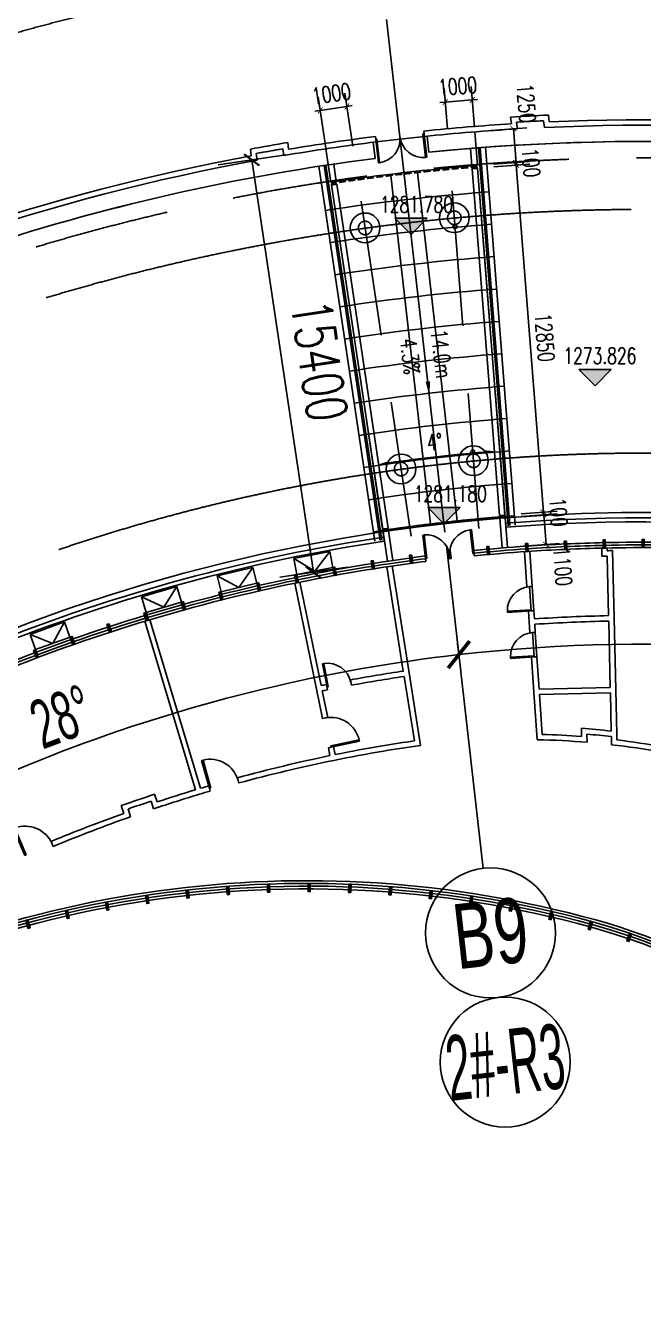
# Model space of a CAD drawing. Extents: x 36903891 to 38126251, y 2073392 to 2924740.
# Drawn here: x 37088345 to 37111160, y 2321887 to 2369613 of the extents above; entities that cross this region are included whole.
import ezdxf
from ezdxf.enums import TextEntityAlignment as Align
from ezdxf.xclip import XClip

# ---------------------------------------------------------------- set-up
doc = ezdxf.new("R2010")
doc.units = 0
doc.header["$LTSCALE"] = 1000
doc.header["$XCLIPFRAME"] = 0
for name, pattern in [('__DASH', [0.35, 0.25, -0.1]), ('CENTER', [2, 1.25, -0.25, 0.25, -0.25]), ('CENTER2', [28.575, 19.05, -3.175, 3.175, -3.175]), ('DASH', [0.35, 0.25, -0.1]), ('HIDDEN', [0.375, 0.25, -0.125])]:
    doc.linetypes.add(name, pattern=pattern)
doc.layers.get('0').update_dxf_attribs({"color": 8})
doc.layers.get('Defpoints').update_dxf_attribs({"color": 8})
for name, color, linetype in [('#幕墙线-平面', 8, 'Continuous'), ('#标注', 8, 'Continuous'), ('#虚线', 8, 'HIDDEN'), ('#轴线', 8, 'CENTER2'), ('1-WIN-1', 8, 'Continuous'), ('A-AL', 8, 'Continuous'), ('A-AL-E', 8, 'Continuous'), ('A-COLS-PLAN-C', 8, 'DASH'), ('A-DETL-ALUM', 8, 'Continuous'), ('A-DIMS', 8, 'Continuous'), ('A-DIMS-500', 8, 'Continuous'), ('A-DIMS-ELEV', 8, 'Continuous'), ('A-DIMS-SYMB', 8, 'Continuous'), ('A-FLOR', 8, 'Continuous'), ('A-FLOR-UNDR', 8, '__DASH'), ('A-GRID', 8, 'CENTER'), ('A-NOTE', 8, 'Continuous'), ('A-STRS-HRAL', 8, 'Continuous'), ('DIM', 8, 'Continuous'), ('周边建筑', 8, 'Continuous'), ('水-雨水-压力流-标识', 8, 'Continuous')]:
    doc.layers.add(name, color=color, linetype=linetype)
doc.styles.add('#文字', font='jrs.shx', dxfattribs={"width": 0.7, "bigfont": 'hztxt.shx'})
doc.styles.add('_TCH_DIM', font='SIMPLEX', dxfattribs={"bigfont": 'GBCBIG'})
doc.styles.add('_TCH_DIM_T3', font='SIMPLEX', dxfattribs={"width": 0.705882, "bigfont": 'GBCBIG'})
doc.styles.add('JHZX', font='jrs.shx', dxfattribs={"width": 0.6, "bigfont": 'jhz.shx'})
doc.dimstyles.new('_TCH_ARCH&&200', dxfattribs={"dimtxt": 595, "dimasz": 200, "dimexe": 500, "dimexo": 600, "dimgap": 252.5, "dimtad": 1, "dimdec": 0, "dimzin": 0, "dimdsep": 46, "dimtxsty": '_TCH_DIM_T3', "dimblk": 'ARCHTICK', "dimcen": 0.09, "dimclrt": 4, "dimazin": 2, "dimtfac": 1, "dimtdec": 0, "dimtix": 1, "dimtmove": 2, "dimatfit": 3, "dimfxl": 200, "dimtolj": 1, "dimtzin": 0, "dimarcsym": 0})
doc.dimstyles.new('_TCH_ARCH&&500', dxfattribs={"dimtxt": 1487.5, "dimasz": 500, "dimexe": 1250, "dimexo": 1500, "dimgap": 631.25, "dimtad": 1, "dimdec": 0, "dimzin": 0, "dimdsep": 46, "dimtxsty": '_TCH_DIM_T3', "dimblk": 'ARCHTICK', "dimcen": 0.09, "dimclrt": 4, "dimazin": 2, "dimtfac": 1, "dimtdec": 0, "dimtix": 1, "dimtmove": 2, "dimatfit": 3, "dimfxl": 200, "dimtolj": 1, "dimtzin": 0, "dimarcsym": 0})
doc.dimstyles.new('_TCH_ARROW&&200', dxfattribs={"dimtxt": 595, "dimasz": 400, "dimexe": 500, "dimexo": 600, "dimgap": 252.5, "dimtad": 1, "dimdec": 0, "dimzin": 0, "dimdsep": 46, "dimtxsty": '_TCH_DIM_T3', "dimcen": 0.09, "dimclrt": 4, "dimazin": 2, "dimtfac": 1, "dimtdec": 0, "dimtix": 1, "dimtmove": 2, "dimatfit": 3, "dimfxl": 200, "dimtolj": 1, "dimtzin": 0, "dimarcsym": 0})
doc.dimstyles.new('JZBZ-600', dxfattribs={"dimscale": 600, "dimtxt": 3, "dimasz": 1.5, "dimexe": 1, "dimexo": 1, "dimgap": 0.5, "dimtad": 1, "dimdec": 0, "dimdsep": 46, "dimtxsty": 'JHZX', "dimblk1": 'ARCHTICK', "dimblk2": 'ARCHTICK', "dimsah": 1, "dimcen": 0, "dimclrd": 1, "dimclre": 1, "dimclrt": 2, "dimadec": 1, "dimazin": 2, "dimtfac": 1, "dimtdec": 0, "dimtix": 1, "dimtmove": 0, "dimatfit": 3, "dimfxl": 1, "dimtolj": 1, "dimlwd": -1, "dimlwe": -1, "dimarcsym": 1})

# ---------------------------------------------------------------- blocks, each defined once
blk = doc.blocks.new('_ARCHTICK')
at = {"color": 0, "linetype": 'ByBlock', "const_width": 0.15}
blk.add_lwpolyline([(-0.5, -0.5), (0.5, 0.5)], dxfattribs=at)
blk = doc.blocks.new('*D141')
at = {"layer": '#标注', "transparency": 16777216}
for p, q in [((36773745, 2978814), (36773858, 2977820)), ((36816612, 2967327), (36816018, 2966523))]:
    blk.add_line(p, q, dxfattribs=at)
blk.add_arc((36780599, 2918657), 60146, 53.5, 96.5, dxfattribs=at)
at = {"layer": 'Defpoints', "color": 0, "transparency": 16777216}
for p in [(36773677, 2979410), (36803292, 2974358), (36816969, 2967810), (36780599, 2918657)]:
    blk.add_point(p, dxfattribs=at)
at = {"layer": '#标注', "transparency": 16777216, "xscale": 900, "yscale": 900, "zscale": 900}
for p, rotation in [((36773790, 2978416), 186.5000000000036), ((36816375, 2967006), 323.5000000000718)]:
    blk.add_blockref('_ARCHTICK', p, dxfattribs=dict(at, rotation=rotation))
at = {"layer": '#标注', "transparency": 16777216, "insert": (36796476, 2977913), "char_height": 1800, "attachment_point": 5, "rotation": 345, "style": 'JHZX'}
blk.add_mtext('\\A1;43°', dxfattribs=at)
blk = doc.blocks.new('*D142')
at = {"layer": '#标注', "transparency": 16777216}
for p, q in [((36773745, 2978814), (36773858, 2977820)), ((36746305, 2968554), (36746871, 2967730))]:
    blk.add_line(p, q, dxfattribs=at)
blk.add_arc((36780599, 2918657), 60146, 96.5, 124.5, dxfattribs=at)
at = {"layer": 'Defpoints', "color": 0, "transparency": 16777216}
for p in [(36773677, 2979410), (36764188, 2976521), (36745965, 2969049), (36780599, 2918657)]:
    blk.add_point(p, dxfattribs=at)
at = {"layer": '#标注', "transparency": 16777216, "xscale": 900, "yscale": 900, "zscale": 900}
for p, rotation in [((36773790, 2978416), 6.500000000004633), ((36746532, 2968225), 214.4999999999879)]:
    blk.add_blockref('_ARCHTICK', p, dxfattribs=dict(at, rotation=rotation))
at = {"layer": '#标注', "transparency": 16777216, "insert": (36759115, 2976118), "char_height": 1800, "attachment_point": 5, "rotation": 20.5, "style": 'JHZX'}
blk.add_mtext('\\A1;28°', dxfattribs=at)
blk = doc.blocks.new('*D53')
at = {"layer": '#标注', "transparency": 16777216}
for p, q in [((36709851, 3021595), (36719200, 3007992)), ((36869683, 3006201), (36857910, 2994633))]:
    blk.add_line(p, q, dxfattribs=at)
blk.add_arc((36780595, 2918663), 108993, 44.49706, 124.5, dxfattribs=at)
at = {"layer": 'Defpoints', "color": 0, "transparency": 16777216}
for p in [(36709511, 3022089), (36815783, 3021819), (36870111, 3006621), (36780595, 2918663)]:
    blk.add_point(p, dxfattribs=at)
at = {"layer": '#标注', "transparency": 16777216, "xscale": 900, "yscale": 900, "zscale": 900}
for p, rotation in [((36718860, 3008487), 214.4999999999928), ((36858338, 2995053), 314.497058791603)]:
    blk.add_blockref('_ARCHTICK', p, dxfattribs=dict(at, rotation=rotation))
at = {"layer": '#标注', "transparency": 16777216, "insert": (36791159, 3028348), "char_height": 1800, "attachment_point": 5, "rotation": 354.4985, "style": 'JHZX'}
blk.add_mtext('\\A1;80°', dxfattribs=at)
blk = doc.blocks.new('*U51')
blk.add_line((0, -20), (0, 0))
blk.add_circle((0, -24), 4)
at = {"style": 'JHZX', "width": 0.75}
blk.add_attdef('AXES', text='', height=4, dxfattribs=at).set_placement((0, -24), align=Align.MIDDLE_CENTER)
blk = doc.blocks.new('*U59')
blk.add_line((0, -20), (-0.001, -20))
blk.add_circle((0, -24), 4)
at = {"style": 'JHZX', "width": 0.75}
blk.add_attdef('AXES', text='', height=4, dxfattribs=at).set_placement((0, -24), align=Align.MIDDLE_CENTER)
blk = doc.blocks.new('DOTE-11')
at = {"layer": '#虚线', "ltscale": 20}
for p, q in [((36774525, 2983079), (36773474, 2996438)), ((36775522, 2983158), (36774471, 2996516)), ((36771035, 2982647), (36769055, 2995899)), ((36772024, 2982794), (36770044, 2996047))]:
    blk.add_line(p, q, dxfattribs=at)
for radius, start, end in [(101500, 53.5, 124.5), (93700, 53.5, 124.5), (85900, 53.5, 124.5), (78100, 53.5, 124.5), (76200, 56.5, 92.5005), (67200, 56.5, 92.5005)]:
    blk.add_arc((36780599, 2918657), radius, start, end, dxfattribs=at)
at = {"layer": '#轴线'}
blk.add_line((36773274, 2982941), (36764003, 3064315), dxfattribs=at)
for radius, start, end in [(146600, 324.5, 183.99981), (138800, 324.5, 210.18842), (130400, 324.5, 210.32938), (127950, 324.5, 210.37401), (76200, 92.5005, 128.39118), (67200, 92.5005, 128.39118)]:
    blk.add_arc((36780599, 2918657), radius, start, end, dxfattribs=at)
blk = doc.blocks.new('A$C80b62fe7')
at = {"layer": '#幕墙线-平面'}
for points in [[(66065, 253375), (64967, 267331)], [(66324, 253395), (65226, 267351)], [(59073, 266650), (61142, 252805)], [(59330, 266689), (61399, 252843)], [(61725, 266309), (63191, 253443)], [(62719, 266423), (64184, 253556)]]:
    blk.add_lwpolyline(points, dxfattribs=at)
for radius, start, end in [(128529, 333.50225, 195.7758), (127529, 333.53985, 195.7884)]:
    blk.add_arc((71052, 188867), radius, start, end, dxfattribs=at)
blk = doc.blocks.new('DASWQE')
at = {"layer": '#幕墙线-平面', "ltscale": 10}
for radius, start, end in [(77050, 94.23973, 98.76027), (75850, 94.23561, 98.76439), (74650, 94.23137, 98.76863), (73450, 94.22698, 98.77302), (72250, 94.22244, 98.77756), (71050, 94.21775, 98.78225), (69850, 94.2129, 98.7871), (68650, 94.20789, 98.79211), (67450, 94.20269, 98.79731), (66250, 94.1973, 98.8027), (65050, 94.19172, 98.80828)]:
    blk.add_arc((5, 4), radius, start, end, dxfattribs=at)
at = {"layer": 'DIM', "ltscale": 10}
blk.add_blockref('A$C80b62fe7', (-71047, -188863), dxfattribs=at)
blk = doc.blocks.new('雨水立管')
blk.add_circle((0, 0), 50)
blk = doc.blocks.new('雨水')
at = {"layer": '水-雨水-压力流-标识', "xscale": 1.5, "yscale": 1.5, "zscale": 1.5}
for p in [(35641023, 2994213), (35641678, 2985890)]:
    blk.add_blockref('雨水立管', p, dxfattribs=at)
blk = doc.blocks.new('800柱子')
at = {"layer": 'A-DETL-ALUM', "ltscale": 0.3}
blk.add_circle((35572079, 2737405), 550, dxfattribs=at)
blk = doc.blocks.new('$DorLib2D$00000002')
at = {"layer": '1-WIN-1'}
for p, q in [((-0.5, 0), (-0.5, 0.4875)), ((-0.475, 0.4875), (-0.5, 0.4875)), ((-0.475, 0), (-0.475, 0.4875)), ((0.475, 0), (0.475, 0.4875)), ((0.475, 0.4875), (0.5, 0.4875)), ((0.5, 0), (0.5, 0.4875)), ((-0.5, 0), (-0.475, 0)), ((0.5, 0), (0.475, 0))]:
    blk.add_line(p, q, dxfattribs=at)
for centre, start, end in [((-0.4875, 0), 0, 88.53072), ((0.4875, 0), 91.46928, 180)]:
    blk.add_arc(centre, 0.4875, start, end, dxfattribs=at)
blk = doc.blocks.new('123')
at = {"layer": '周边建筑'}
for p, q in [((34937678, 2916884), (34937678, 2917134)), ((34938878, 2916758), (34938878, 2917009)), ((34939078, 2916969), (34939078, 2917220)), ((34942322, 2916872), (34942322, 2917072)), ((34944122, 2917072), (34944122, 2916872)), ((34947367, 2916969), (34947367, 2917220)), ((34947567, 2916758), (34947567, 2917009)), ((34948767, 2916884), (34948767, 2917134)), ((34937878, 2916697), (34937878, 2916948)), ((34940498, 2915580), (34940455, 2916829)), ((34942222, 2916271), (34942222, 2916871)), ((34944222, 2916271), (34944222, 2916871)), ((34945946, 2915580), (34945990, 2916829)), ((34948567, 2916697), (34948567, 2916948)), ((34940698, 2915587), (34940676, 2916236)), ((34945746, 2915587), (34945769, 2916236))]:
    blk.add_line(p, q, dxfattribs=at)
for points in [[(34942222, 2916271, 0.098236), (34912257, 2909930, -0.389733), (34902046, 2913529), (34887313, 2941237, -0.432463), (34891065, 2952275, -0.001332), (34891677, 2952551, -0.001332)], [(34994768, 2952551, -0.066668), (35023206, 2934936, -0.432715), (35023979, 2923298), (35002575, 2900345, -0.3894), (34991787, 2899506, 0.164544), (34944222, 2916271)]]:
    blk.add_lwpolyline(points, format="xyb", dxfattribs=at)
for radius, start, end in [(79750, 92.97891, 93.98661), (79550, 93.13066, 93.85226), (79550, 93.21421, 93.85226), (79500, 90.64865, 92.98829), (79500, 87.01171, 89.35135), (79750, 86.01339, 87.02109), (79550, 86.14774, 86.86934), (79550, 86.14774, 86.78579), (79300, 93.86442, 110.51671), (79500, 93.99916, 110.3552), (79300, 90.65028, 93.14054), (79300, 89.34972, 90.65028), (79300, 86.85946, 89.34972), (79300, 69.48328, 86.13558), (79500, 69.6448, 86.00084), (78700, 90.72805, 113.17007), (78700, 53.84029, 89.27195), (78050, 88, 92)]:
    blk.add_arc((34943222, 2837577), radius, start, end, dxfattribs=at)
at = {"layer": '周边建筑', "xscale": -1800, "yscale": 1800, "zscale": -1800, "rotation": 179.999999999653}
blk.add_blockref('$DorLib2D$00000002', (34943222, 2916972), dxfattribs=at)
blk = doc.blocks.new('smg')
blk.add_lwpolyline([(-40, 200), (-40, -100), (40, -100), (40, 200)], close=True)
blk.add_lwpolyline([(0, -100), (0, 200)])
blk = doc.blocks.new('danyuan1')
at = {"layer": 'A-AL'}
for p, rotation in [((-8275, 2291), 169.7142857143211), ((-6867, 2019), 168.428571428614), ((-5465, 1716), 167.1428571428847), ((-4071, 1381), 165.8571428571781), ((-2685, 1015), 164.5714285714549), ((-1307, 618), 163.2857142857502), ((62, 190), 162.0000000000363)]:
    blk.add_blockref('smg', p, dxfattribs=dict(at, rotation=rotation))
blk = doc.blocks.new('shangxuechuang')
at = {"layer": '周边建筑'}
for points in [[(-254, 543), (974, 1118)], [(-254, 543), (614, 287), (974, 1118)], [(974, 1118), (1222, 572)], [(0, 0), (-254, 543)], [(0, 0), (1228, 575)]]:
    blk.add_lwpolyline(points, dxfattribs=at)
blk = doc.blocks.new('$DorLib2D$00000001')
for p, q in [((0.45, 0.975), (0.5, 0.975)), ((0.45, 0), (0.45, 0.975)), ((0.5, 0), (0.5, 0.975)), ((0.5, 0), (0.45, 0))]:
    blk.add_line(p, q)
blk.add_arc((0.475, 0), 0.975, 91.4693, 180)
blk = doc.blocks.new('A$C216ef243')
at = {"layer": '周边建筑'}
for p, q in [((-6259, 63593), (-6237, 63394)), ((-4385, 63549), (-4297, 62252)), ((-4098, 62265), (-4185, 63562)), ((-1523, 63382), (-1529, 63682)), ((-1327, 63586), (-1329, 63686)), ((-1071, 61091), (-1127, 63590)), ((-8647, 59072), (-9273, 63021)), ((-8026, 63192), (-8048, 63391)), ((-1273, 61187), (-1323, 63386)), ((-8861, 59140), (-9471, 62992)), ((-12073, 58467), (-12875, 62385)), ((-11897, 58605), (-12680, 62425)), ((-4297, 62252), (-4098, 62265)), ((-4037, 61367), (-4237, 61354)), ((-4237, 61354), (-4210, 60955)), ((-4017, 61068), (-4037, 61367)), ((-1012, 58445), (-1071, 61091)), ((-16546, 54755), (-18416, 60980)), ((-16355, 54812), (-18224, 61037)), ((-4210, 60955), (-4183, 60556)), ((-3983, 60569), (-4004, 60868)), ((-1214, 58540), (-1269, 60987)), ((-4183, 60556), (-3983, 60569)), ((-3923, 59671), (-4122, 59658)), ((-4122, 59658), (-4035, 58362)), ((-3842, 58471), (-3923, 59671)), ((-10816, 58814), (-10778, 58617)), ((-8452, 56561), (-8829, 58942)), ((-8222, 56388), (-8647, 59072)), ((-12073, 58467), (-11852, 57389)), ((-11657, 57429), (-11857, 58409)), ((-11662, 58448), (-11700, 58644)), ((-3917, 56606), (-4035, 58362)), ((-3842, 58471), (-1214, 58540)), ((-3829, 58271), (-1209, 58340)), ((-3729, 56802), (-3829, 58271)), ((-1178, 56925), (-1209, 58340)), ((-975, 56814), (-1012, 58445)), ((-11852, 57389), (-11657, 57429)), ((-2273, 56726), (-2280, 57028)), ((-2068, 56509), (-2075, 56811)), ((-970, 56598), (-975, 56814)), ((-11436, 56351), (-11632, 56311)), ((-11376, 56057), (-11436, 56351)), ((-1166, 56420), (-1173, 56723)), ((-11632, 56311), (-11572, 56017)), ((-15999, 54709), (-16053, 54901)), ((-14994, 55200), (-14940, 55007)), ((-17961, 54307), (-18054, 54592)), ((-19191, 53885), (-19283, 54170)), ((-18940, 53761), (-19033, 54047)), ((-18089, 54054), (-18182, 54339)), ((-21880, 52850), (-21802, 52666))]:
    blk.add_line(p, q, dxfattribs=at)
for points in [[(-5213, 63687), (-5299, 64784)], [(-5014, 63703), (-5100, 64800)], [(-9608, 64286), (-9445, 63198)], [(-9247, 63227), (-9410, 64315)]]:
    blk.add_lwpolyline(points, dxfattribs=at)
at = {"layer": '周边建筑', "ltscale": 2}
for points in [[(-5100, 64800), (-5072, 64451)], [(-9608, 64286), (-9556, 63940)]]:
    blk.add_lwpolyline(points, dxfattribs=at)
at = {"layer": '周边建筑'}
for points in [[(-4098, 62265), (-4037, 61367), (-4137, 61361), (-4198, 62259)], [(-3983, 60569), (-3923, 59671), (-4023, 59664), (-4083, 60562)]]:
    blk.add_lwpolyline(points, close=True, dxfattribs=at)
at = {"layer": '周边建筑', "ltscale": 2}
blk.add_lwpolyline([(-33113, 45655, -0.205425), (-1792, 49961, -0.341409), (15176, 27370)], format="xyb", dxfattribs=at)
at = {"layer": '周边建筑', "ltscale": 5}
for radius, start, end in [(65000, 322.26362, 219.12201), (64800, 52.83684, 94.5), (64800, 98.5, 125.25159)]:
    blk.add_arc((0, 0), radius, start, end, dxfattribs=at)
at = {"layer": '周边建筑'}
for centre, radius, start, end in [((0, 0), 65000, 94.5, 98.5), ((0, 0), 63900, 93.85714, 95.62158), ((0, 0), 63800, 93.85714, 95.62031), ((0, 0), 63700, 93.85714, 95.61904), ((0, 0), 63900, 91.28571, 93.85714), ((0, 0), 63800, 91.28571, 93.85714), ((0, 0), 63700, 91.28571, 93.85714), ((0, 0), 63900, 87.42857, 91.28571), ((0, 0), 63800, 87.42857, 91.28571), ((0, 0), 63700, 87.42857, 91.28571), ((0, 0), 63600, 91.01545, 91.19563), ((0, 0), 63900, 98.46118, 101.57143), ((0, 0), 63800, 98.46118, 101.57143), ((0, 0), 63700, 98.46118, 101.57143), ((0, 0), 63900, 97.23559, 98.46118), ((0, 0), 63800, 97.23686, 98.46118), ((0, 0), 63700, 97.23813, 98.46118), ((0, 0), 63400, 91.19534, 91.37609), ((0, 0), 63900, 101.57143, 106.71429), ((0, 0), 63800, 101.57143, 106.71429), ((0, 0), 63700, 101.57143, 106.71429), ((0, 0), 63900, 106.71429, 117), ((0, 0), 63800, 106.71429, 117), ((0, 0), 61200, 91.19209, 93.76352), ((0, 0), 63700, 106.71429, 117), ((0, 0), 61000, 91.19179, 93.76322), ((0, 0), 59800, 98.52093, 100.42031), ((0, 0), 59600, 98.51933, 100.41886), ((0, 0), 59800, 101.28263, 101.47562), ((0, 0), 59600, 101.28408, 101.47529), ((-4561, 26713), 30100, 85.6409, 88.4166), ((-4561, 26713), 30400, 83.6095, 85.6968), ((-4561, 26713), 30200, 83.5584, 85.2783), ((0, 0), 57200, 99.6896, 101.4713), ((-4561, 26713), 30100, 97.4272, 99.6896), ((-4561, 26713), 29900, 97.0333, 99.6896), ((-4561, 26713), 29900, 85.2178, 88.7649), ((-4561, 26713), 29900, 76.3686, 83.4804), ((-4561, 26713), 30100, 76.5996, 83.1482), ((0, 0), 57200, 101.6716, 105.1971), ((0, 0), 57000, 101.5714, 105.1952), ((0, 0), 57000, 99.6896, 101.5714), ((0, 0), 57200, 106.299, 106.6141), ((0, 0), 57500, 108.29894, 109.59452), ((0, 0), 57000, 106.7143, 108.5026), ((0, 0), 57200, 106.8145, 108.3005), ((0, 0), 57000, 106.3009, 106.7143), ((0, 0), 57300, 108.49997, 109.40004), ((0, 0), 57200, 109.6029, 112.4895), ((0, 0), 57000, 109.4074, 112.4875), ((-12433, 11299), 40000, 74.6112, 124.9823), ((-12433, 11299), 39900, 74.6112, 124.9823), ((-12433, 11299), 39800, 74.6112, 124.9823), ((-7922, 27689), 22800, 331.983, 74.6112), ((-7922, 27689), 22900, 331.983, 74.6112), ((-7922, 27689), 23000, 331.983, 74.6112)]:
    blk.add_arc(centre, radius, start, end, dxfattribs=at)
at = {"layer": '周边建筑', "ltscale": 2}
for radius, start, end in [(65000, 94.5, 98.5), (64650, 52.8353, 94.5), (64650, 98.5, 125.25275)]:
    blk.add_arc((0, 0), radius, start, end, dxfattribs=at)
at = {"layer": '周边建筑'}
for name, p, rotation in [('danyuan1', (0, 63700), 18), ('danyuan1', (-9965, 62916), 27), ('danyuan1', (-19684, 60582), 35.99999999999997), ('shangxuechuang', (-22451, 59933), 354.8571428571424), ('smg', (-15337, 50992), 4.184236659358104), ('smg', (-13839, 51074), 2.024847984241911), ('smg', (-12340, 51098), 359.8654593091258), ('smg', (-10840, 51067), 357.7060706340096), ('smg', (-9343, 50978), 355.5466819588934), ('smg', (-19797, 50411), 10.66240268470656), ('smg', (-18318, 50661), 8.503014009590444), ('smg', (-16831, 50855), 6.343625334474248), ('smg', (-7850, 50834), 353.3872932837772), ('smg', (-6363, 50633), 351.2279046086611), ('smg', (-21266, 50106), 12.82179135982276), ('smg', (-4886, 50376), 349.068515933545), ('smg', (-3419, 50064), 346.9091272584288), ('smg', (-22722, 49746), 14.98118003493888), ('smg', (-1964, 49697), 344.7497385833126), ('smg', (-530, 49258), 341.083559433919)]:
    blk.add_blockref(name, p, dxfattribs=dict(at, rotation=rotation))
for p, xscale, rotation in [((-11467, 62964), -1, 35.99999999999971), ((-14280, 62386), -0.9999999999999998, 38.57142857141491), ((-17065, 61683), -0.9999999999999999, 41.14285714285723)]:
    blk.add_blockref('shangxuechuang', p, dxfattribs=dict(at, xscale=xscale, rotation=rotation))
at = {"layer": '周边建筑', "zscale": 200}
for name, p, xscale, yscale, rotation in [('$DorLib2D$00000002', (-7143, 63393), 1800, -1800, 186.4285849450738), ('$DorLib2D$00000001', (-4167, 61810), -900, 900, 93.85714285228086), ('$DorLib2D$00000001', (-4053, 60113), -900, 900, 93.85714285208479), ('$DorLib2D$00000001', (-11239, 58631), 900, -900, 190.8514712731151), ('$DorLib2D$00000001', (-11644, 56870), -1100, -1100, 101.5714285715101), ('$DorLib2D$00000001', (-15497, 54954), 1100, -1100, 195.7480568009095), ('$DorLib2D$00000001', (-22347, 52543), 1100, -1100, 203.0404091570114)]:
    blk.add_blockref(name, p, dxfattribs=dict(at, xscale=xscale, yscale=yscale, rotation=rotation))
blk = doc.blocks.new('_YZHK')
blk.add_circle((0, 0), 0.5)
blk = doc.blocks.new('ASDFASD')
at = {"layer": 'A-COLS-PLAN-C', "ltscale": 0.3, "xscale": 500, "yscale": 500, "zscale": 500}
for p in [(35640998, 2994537), (35637699, 2994162), (35641704, 2985564), (35639030, 2985259)]:
    blk.add_blockref('_YZHK', p, dxfattribs=at)
blk = doc.blocks.new('*D332')
at = {"layer": 'A-DIMS', "lineweight": -2, "transparency": 16777216}
for p, q in [((39288754, 2068928), (39290082, 2069032)), ((39289583, 2068993), (39289681, 2067747)), ((39288852, 2067682), (39290180, 2067786))]:
    blk.add_line(p, q, dxfattribs=at)
at = {"layer": 'Defpoints', "color": 0, "transparency": 16777216}
for p in [(39288155, 2068881), (39288254, 2067635), (39289681, 2067747)]:
    blk.add_point(p, dxfattribs=at)
at = {"layer": 'A-DIMS', "lineweight": -2, "transparency": 16777216, "xscale": 200, "yscale": 200, "zscale": 200}
for p, rotation in [((39289583, 2068993), 94.49999986809509), ((39289681, 2067747), 274.4999998680951)]:
    blk.add_blockref('_ARCHTICK', p, dxfattribs=dict(at, rotation=rotation))
at = {"layer": 'A-DIMS', "transparency": 16777216, "insert": (39290061, 2069933), "char_height": 595, "attachment_point": 5, "rotation": 274.5, "style": '_TCH_DIM_T3'}
blk.add_mtext('\\A1;1250', dxfattribs=at)
blk = doc.blocks.new('*D333')
at = {"layer": 'A-DIMS', "lineweight": -2, "transparency": 16777216}
for p, q in [((39288852, 2067682), (39290180, 2067786)), ((39288859, 2067582), (39290188, 2067687)), ((39289681, 2067747), (39289666, 2067946)), ((39289681, 2067747), (39289689, 2067647)), ((39289689, 2067647), (39289705, 2067448))]:
    blk.add_line(p, q, dxfattribs=at)
at = {"layer": 'Defpoints', "color": 0, "transparency": 16777216}
for p in [(39288254, 2067635), (39288261, 2067535), (39289689, 2067647)]:
    blk.add_point(p, dxfattribs=at)
at = {"layer": 'A-DIMS', "lineweight": -2, "transparency": 16777216, "xscale": 200, "yscale": 200, "zscale": 200}
for p, rotation in [((39289681, 2067747), 274.4999998699087), ((39289689, 2067647), 94.49999986990872)]:
    blk.add_blockref('_ARCHTICK', p, dxfattribs=dict(at, rotation=rotation))
at = {"layer": 'A-DIMS', "transparency": 16777216, "insert": (39290234, 2067740), "char_height": 595, "attachment_point": 5, "rotation": 274.5, "style": '_TCH_DIM_T3'}
blk.add_mtext('\\A1;100', dxfattribs=at)
blk = doc.blocks.new('*D334')
at = {"layer": 'A-DIMS', "lineweight": -2, "transparency": 16777216}
for p, q in [((39288859, 2067582), (39290188, 2067687)), ((39289689, 2067647), (39290697, 2054837)), ((39289868, 2054772), (39291196, 2054876))]:
    blk.add_line(p, q, dxfattribs=at)
at = {"layer": 'Defpoints', "color": 0, "transparency": 16777216}
for p in [(39288261, 2067535), (39289270, 2054725), (39290697, 2054837)]:
    blk.add_point(p, dxfattribs=at)
at = {"layer": 'A-DIMS', "lineweight": -2, "transparency": 16777216, "xscale": 200, "yscale": 200, "zscale": 200}
for p, rotation in [((39289689, 2067647), 94.49999986805093), ((39290697, 2054837), 274.499999868051)]:
    blk.add_blockref('_ARCHTICK', p, dxfattribs=dict(at, rotation=rotation))
at = {"layer": 'A-DIMS', "transparency": 16777216, "insert": (39290742, 2061285), "char_height": 595, "attachment_point": 5, "rotation": 274.5, "style": '_TCH_DIM_T3'}
blk.add_mtext('\\A1;12850', dxfattribs=at)
blk = doc.blocks.new('*D335')
at = {"layer": 'A-DIMS', "lineweight": -2, "transparency": 16777216}
for p, q in [((39289868, 2054772), (39291196, 2054876)), ((39289876, 2054672), (39291204, 2054776)), ((39290697, 2054837), (39290682, 2055036)), ((39290697, 2054837), (39290705, 2054737)), ((39290705, 2054737), (39290721, 2054538))]:
    blk.add_line(p, q, dxfattribs=at)
at = {"layer": 'Defpoints', "color": 0, "transparency": 16777216}
for p in [(39289270, 2054725), (39289277, 2054625), (39290705, 2054737)]:
    blk.add_point(p, dxfattribs=at)
at = {"layer": 'A-DIMS', "lineweight": -2, "transparency": 16777216, "xscale": 200, "yscale": 200, "zscale": 200}
for p, rotation in [((39290697, 2054837), 274.4999998676157), ((39290705, 2054737), 94.49999986761568)]:
    blk.add_blockref('_ARCHTICK', p, dxfattribs=dict(at, rotation=rotation))
at = {"layer": 'A-DIMS', "transparency": 16777216, "insert": (39291250, 2054830), "char_height": 595, "attachment_point": 5, "rotation": 274.5, "style": '_TCH_DIM_T3'}
blk.add_mtext('\\A1;100', dxfattribs=at)
blk = doc.blocks.new('*D336')
at = {"layer": 'A-DIMS', "lineweight": -2, "transparency": 16777216}
for p, q in [((39289876, 2054672), (39291204, 2054776)), ((39290705, 2054737), (39290792, 2053641)), ((39289962, 2053575), (39291290, 2053680))]:
    blk.add_line(p, q, dxfattribs=at)
at = {"layer": 'Defpoints', "color": 0, "transparency": 16777216}
for p in [(39289277, 2054625), (39290792, 2053641), (39289364, 2053528)]:
    blk.add_point(p, dxfattribs=at)
at = {"layer": 'A-DIMS', "lineweight": -2, "transparency": 16777216, "xscale": 200, "yscale": 200, "zscale": 200}
for p, rotation in [((39290705, 2054737), 94.49999986824004), ((39290792, 2053641), 274.49999986824)]:
    blk.add_blockref('_ARCHTICK', p, dxfattribs=dict(at, rotation=rotation))
at = {"layer": 'A-DIMS', "transparency": 16777216, "insert": (39291407, 2052826), "char_height": 595, "attachment_point": 5, "rotation": 274.5, "style": '_TCH_DIM_T3'}
blk.add_mtext('\\A1;1100', dxfattribs=at)
blk = doc.blocks.new('*D342')
at = {"layer": 'A-DIMS-500', "lineweight": -2, "transparency": 16777216}
for p, q in [((39281172, 2068032), (39278678, 2067660)), ((39279914, 2067844), (39282191, 2052614)), ((39283449, 2052802), (39280954, 2052429))]:
    blk.add_line(p, q, dxfattribs=at)
at = {"layer": 'Defpoints', "color": 0, "transparency": 16777216}
for p in [(39282656, 2068254), (39284932, 2053023), (39282191, 2052614)]:
    blk.add_point(p, dxfattribs=at)
at = {"layer": 'A-DIMS-500', "lineweight": -2, "transparency": 16777216, "xscale": 499.9999999999999, "yscale": 499.9999999999999, "zscale": 499.9999999999999}
for p, rotation in [((39279914, 2067844), 98.49999314873982), ((39282191, 2052614), 278.4999931487399)]:
    blk.add_blockref('_ARCHTICK', p, dxfattribs=dict(at, rotation=rotation))
at = {"layer": 'A-DIMS-500', "transparency": 16777216, "insert": (39282412, 2060432), "char_height": 1487.5, "attachment_point": 5, "rotation": 278.5, "style": '_TCH_DIM_T3'}
blk.add_mtext('\\A1;15400', dxfattribs=at)
blk = doc.blocks.new('*D343')
at = {"layer": 'A-DIMS', "lineweight": -2, "transparency": 16777216}
for p, q in [((39288899, 2056888), (39288922, 2056589)), ((39284630, 2056401), (39284674, 2056104))]:
    blk.add_line(p, q, dxfattribs=at)
blk.add_arc((39293728, 1995519), 61758, 94.8711, 98.1289, dxfattribs=at)
at = {"layer": 'A-DIMS', "transparency": 16777216}
for points in [[(39288479, 2057121), (39288490, 2056988), (39288883, 2057087)], [(39285005, 2056591), (39284986, 2056723), (39284600, 2056599)]]:
    blk.add_solid(points, dxfattribs=at)
at = {"layer": 'Defpoints', "color": 0, "transparency": 16777216}
for p in [(39288852, 2057486), (39284541, 2056995), (39287452, 2056958), (39293728, 1995519)]:
    blk.add_point(p, dxfattribs=at)
at = {"layer": 'A-DIMS', "transparency": 16777216, "insert": (39286675, 2057427), "char_height": 595, "attachment_point": 5, "rotation": 6.5, "style": '_TCH_DIM_T3'}
blk.add_mtext('\\A1;4°', dxfattribs=at)
blk = doc.blocks.new('*D432')
at = {"layer": 'A-DIMS', "lineweight": -2, "transparency": 16777216}
for p, q in [((39287145, 2068975), (39287027, 2070477)), ((39288142, 2069054), (39288024, 2070555)), ((39287066, 2069978), (39286867, 2069963)), ((39287066, 2069978), (39288063, 2070057)), ((39288063, 2070057), (39288262, 2070072))]:
    blk.add_line(p, q, dxfattribs=at)
at = {"layer": 'Defpoints', "color": 0, "transparency": 16777216}
for p in [(39288063, 2070057), (39288189, 2068456), (39287192, 2068377)]:
    blk.add_point(p, dxfattribs=at)
at = {"layer": 'A-DIMS', "lineweight": -2, "transparency": 16777216, "xscale": 200, "yscale": 200, "zscale": 200}
for p, rotation in [((39287066, 2069978), 4.500000681183414), ((39288063, 2070057), 184.5000006811834)]:
    blk.add_blockref('_ARCHTICK', p, dxfattribs=dict(at, rotation=rotation))
at = {"layer": 'A-DIMS', "transparency": 16777216, "insert": (39287521, 2070566), "char_height": 595, "attachment_point": 5, "rotation": 4.5, "style": '_TCH_DIM_T3'}
blk.add_mtext('\\A1;1000', dxfattribs=at)
blk = doc.blocks.new('*D433')
at = {"layer": 'A-DIMS', "lineweight": -2, "transparency": 16777216}
for p, q in [((39282663, 2068205), (39282370, 2070166)), ((39283652, 2068353), (39283359, 2070314)), ((39282444, 2069671), (39282246, 2069642)), ((39282444, 2069671), (39283433, 2069819)), ((39283433, 2069819), (39283631, 2069849))]:
    blk.add_line(p, q, dxfattribs=at)
at = {"layer": 'Defpoints', "color": 0, "transparency": 16777216}
for p in [(39283433, 2069819), (39282752, 2067611), (39283741, 2067759)]:
    blk.add_point(p, dxfattribs=at)
at = {"layer": 'A-DIMS', "lineweight": -2, "transparency": 16777216, "xscale": 200, "yscale": 200, "zscale": 200}
for p, rotation in [((39283433, 2069819), 188.5000007091651), ((39282444, 2069671), 8.500000709165176)]:
    blk.add_blockref('_ARCHTICK', p, dxfattribs=dict(at, rotation=rotation))
at = {"layer": 'A-DIMS', "transparency": 16777216, "insert": (39282857, 2070289), "char_height": 595, "attachment_point": 5, "rotation": 8.5, "style": '_TCH_DIM_T3'}
blk.add_mtext('\\A1;1000', dxfattribs=at)
blk = doc.blocks.new('ZW-5001')
at = {"layer": '#标注'}
ref = blk.add_blockref('*U51', (36773333.4, 2982444.8), dxfattribs=dict(at, xscale=600.0000000000003, yscale=600.0000000000003, rotation=6.487646252123284))
ref.add_attrib('AXES', 'B9', dxfattribs={"layer": '0', "height": 2400, "rotation": 6.48765, "style": '#文字', "width": 0.7}).set_placement((36774960.4, 2968137), align=Align.MIDDLE_CENTER)
ref = blk.add_blockref('*U59', (36773876.2, 2977675.6), dxfattribs=dict(at, xscale=600.0000000000003, yscale=600.0000000000003, zscale=600.0000000000003, rotation=6.487646252123284))
ref.add_attrib('AXES', '2#-R3', dxfattribs={"layer": '0', "height": 2400, "rotation": 6.48765, "style": '#文字', "width": 0.5}).set_placement((36775503.2, 2963367.8), align=Align.MIDDLE_CENTER)
for base, center, p1, p2, picture, middle in [((36815783.2, 3021819.5), (36780594.8, 2918662.6), (36870111.4, 3006621.3), (36709511.5, 3022089.5), '*D53', (36791159.2, 3028348.4)), ((36803291.6, 2974357.5), (36780598.5, 2918657.2), (36816969.4, 2967809.6), (36773676.6, 2979409.8), '*D141', (36796476, 2977912.6)), ((36764188.4, 2976520.9), (36780598.5, 2918657.2), (36773676.6, 2979409.8), (36745965.2, 2969049), '*D142', (36759114.8, 2976118))]:
    dim = blk.add_angular_dim_3p(base=base, center=center, p1=p1, p2=p2, dimstyle='JZBZ-600', override={"dimclrd": 256, "dimclre": 256, "dimclrt": 256}, dxfattribs=at)
    dim.commit()
    dim.dimension.update_dxf_attribs({"geometry": picture, "text_midpoint": middle})
blk = doc.blocks.new('FDGFH')
at = {"layer": 'A-FLOR'}
blk.add_blockref('ZW-5001', (-36780599, -2918657), dxfattribs=at)
at = {"layer": 'A-GRID'}
blk.add_blockref('DOTE-11', (-36780599, -2918657), dxfattribs=at)
blk = doc.blocks.new('CXVFG')
at = {"layer": 'A-DIMS-ELEV'}
for points in [[(39285801.6, 2065092.9), (39285201.6, 2065692.9), (39286401.6, 2065692.9)], [(39292602.8, 2059502.6), (39292002.8, 2060102.6), (39293202.8, 2060102.6)], [(39287019, 2054407.4), (39286419, 2055007.4), (39287619, 2055007.4)]]:
    blk.add_hatch(color=256, dxfattribs=at).paths.add_polyline_path(points)
at = {"layer": 'A-AL-E'}
for points in [[(39289450.5, 2054337.5), (39288352.1, 2068293.6)], [(39289649.9, 2054353.2), (39288551.5, 2068309.3)], [(39282398.6, 2067608.2), (39284467.8, 2053762.8)], [(39282596.4, 2067637.8), (39284665.6, 2053792.3)]]:
    blk.add_lwpolyline(points, dxfattribs=at)
at = {"layer": 'A-DIMS-ELEV'}
for p, q in [((39285801.6, 2065092.9), (39285201.6, 2065692.9)), ((39285201.6, 2065692.9), (39286401.6, 2065692.9)), ((39285801.6, 2065092.9), (39286401.6, 2065692.9)), ((39292602.8, 2059502.6), (39292002.8, 2060102.6)), ((39292002.8, 2060102.6), (39293202.8, 2060102.6)), ((39292602.8, 2059502.6), (39293202.8, 2060102.6)), ((39287019, 2054407.4), (39286419, 2055007.4)), ((39286419, 2055007.4), (39287619, 2055007.4)), ((39287019, 2054407.4), (39287619, 2055007.4))]:
    blk.add_line(p, q, dxfattribs=at)
at = {"layer": 'A-DIMS-SYMB'}
blk.add_lwpolyline([(39286108.6, 2062398, 0, 0, 0), (39286488.7, 2059062, 0, 160, 0), (39286420.8, 2059658.2, 0, 0, 0)], format="xyseb", dxfattribs=at)
at = {"layer": 'A-FLOR-UNDR'}
for points in [[(39288257.4, 2067584.7, 0.0174551), (39282848.1, 2066968.4, 0.0174551)], [(39289273.5, 2054674.7, 0.0174551), (39284762.2, 2054160.7, 0.0174551)]]:
    blk.add_lwpolyline(points, format="xyb", dxfattribs=at)
at = {"layer": 'A-STRS-HRAL'}
for points in [[(39289070.2, 2054708.5, -0.0007681), (39289269.5, 2054724.5), (39288261.3, 2067534.9, 0.0006414), (39288062, 2067518.9), (39289070.2, 2054708.5)], [(39284754.8, 2054210.1), (39282855.5, 2066919, -0.0006414), (39283053.3, 2066948.3), (39284952.7, 2054239.4, 0.0007681), (39284754.8, 2054210.1)]]:
    blk.add_lwpolyline(points, format="xyb", dxfattribs=at)
at = {"rotation": 6.500002316919359}
blk.add_blockref('123', (4896998.1, -4785198.4), dxfattribs=at)
at = {"layer": 'A-COLS-PLAN-C'}
blk.add_blockref('ASDFASD', (3646404.7, -928832), dxfattribs=at)
at = {"layer": '周边建筑'}
blk.add_blockref('A$C216ef243', (39294377.2, 1989825.2), dxfattribs=at)
at = {"layer": '水-雨水-压力流-标识'}
for name, p in [('雨水', (3646404.7, -928832)), ('800柱子', (3715320.7, -671697.5)), ('800柱子', (3712022.6, -672073.3)), ('800柱子', (3713353.1, -680975.3)), ('800柱子', (3716026.9, -680670.7))]:
    blk.add_blockref(name, p, dxfattribs=at)
at = {"layer": 'A-DIMS-ELEV', "style": '_TCH_DIM', "width": 0.705882}
for s, p in [('1281.780', (39284653.6, 2065902.9)), ('1273.826', (39291430.8, 2060312.6)), ('1281.180', (39285903, 2055217.4))]:
    blk.add_text(s, height=595, dxfattribs=at).set_placement(p)
at = {"layer": 'A-NOTE', "style": '_TCH_DIM', "width": 0.705882}
for s, p in [('14.0m', (39286528.6, 2061541.2)), ('4.3%', (39285402.8, 2061211.4))]:
    blk.add_text(s, height=595, rotation=276.49994, dxfattribs=at).set_placement(p)
at = {"layer": 'A-DIMS'}
for p1, p2, distance, picture, middle in [((39287192, 2068377.3), (39288188.9, 2068455.8), 1605.9, '*D432', (39287521.3, 2070565.8)), ((39282752, 2067611.3), (39283741, 2067759.1), 2082.8, '*D433', (39282857.4, 2070289.1)), ((39288253.5, 2067634.6), (39288261.3, 2067534.9), 1432.3, '*D333', (39290233.6, 2067740.3)), ((39288261.3, 2067534.9), (39289269.5, 2054724.5), 1432.3, '*D334', (39290741.7, 2061285.2)), ((39289269.5, 2054724.5), (39289277.4, 2054624.8), 1432.3, '*D335', (39291249.7, 2054830.2))]:
    dim = blk.add_aligned_dim(p1=p1, p2=p2, distance=distance, dimstyle='_TCH_ARCH&&200', override={"dimclrd": 256, "dimclre": 256, "dimclrt": 256}, dxfattribs=at)
    dim.commit()
    dim.dimension.update_dxf_attribs({"geometry": picture, "text_midpoint": middle})
for base, p1, p2, picture, middle in [((39289681.4, 2067747), (39288155.4, 2068880.7), (39288253.5, 2067634.6), '*D332', (39290061, 2069933.5)), ((39290791.6, 2053640.6), (39289277.4, 2054624.8), (39289363.7, 2053528.2), '*D336', (39291407.4, 2052826.4))]:
    dim = blk.add_linear_dim(base=base, p1=p1, p2=p2, angle=274.5, dimstyle='_TCH_ARCH&&200', override={"dimclrd": 256, "dimclre": 256, "dimclrt": 256}, dxfattribs=at)
    dim.commit()
    dim.dimension.update_dxf_attribs({"geometry": picture, "text_midpoint": middle, "dimtype": 129})
dim = blk.add_angular_dim_3p(base=(39287451.7, 2056957.6), center=(39293728.5, 1995519.1), p1=(39288851.6, 2057485.7), p2=(39284540.9, 2056994.6), dimstyle='_TCH_ARROW&&200', override={"dimclrd": 256, "dimclre": 256, "dimclrt": 256, "dimtfill": 0, "dimtfillclr": 256}, dxfattribs=at)
dim.commit()
dim.dimension.update_dxf_attribs({"geometry": '*D343', "text_midpoint": (39286675, 2057426.8)})
at = {"layer": 'A-DIMS-500'}
dim = blk.add_aligned_dim(p1=(39282655.9, 2068254.1), p2=(39284932.2, 2053023.3), distance=-2772, dimstyle='_TCH_ARCH&&500', override={"dimclrd": 256, "dimclre": 256, "dimclrt": 256}, dxfattribs=at)
dim.commit()
dim.dimension.update_dxf_attribs({"geometry": '*D342', "text_midpoint": (39282412.4, 2060432.2)})
blk = doc.blocks.new('JUTEWR')
at = {"layer": 'A-STRS-HRAL'}
blk.add_blockref('DASWQE', (36747505, 2929437), dxfattribs=at)
at = {"layer": 'DIM'}
for name, p in [('FDGFH', (36747510, 2929431)), ('CXVFG', (-2546868, 939616))]:
    blk.add_blockref(name, p, dxfattribs=at)

msp = doc.modelspace()

# ---------------------------------------------------------------- block references
at = {"layer": 'DIM'}
ref = msp.add_blockref('JUTEWR', (363648.3, -642797.5), dxfattribs=at)
XClip(ref).set_block_clipping_path([(36540243.0880557299, 2702892.0700622862), (36938694.1744792983, 3117037.741362222)])

doc.saveas('drawing.dxf')
